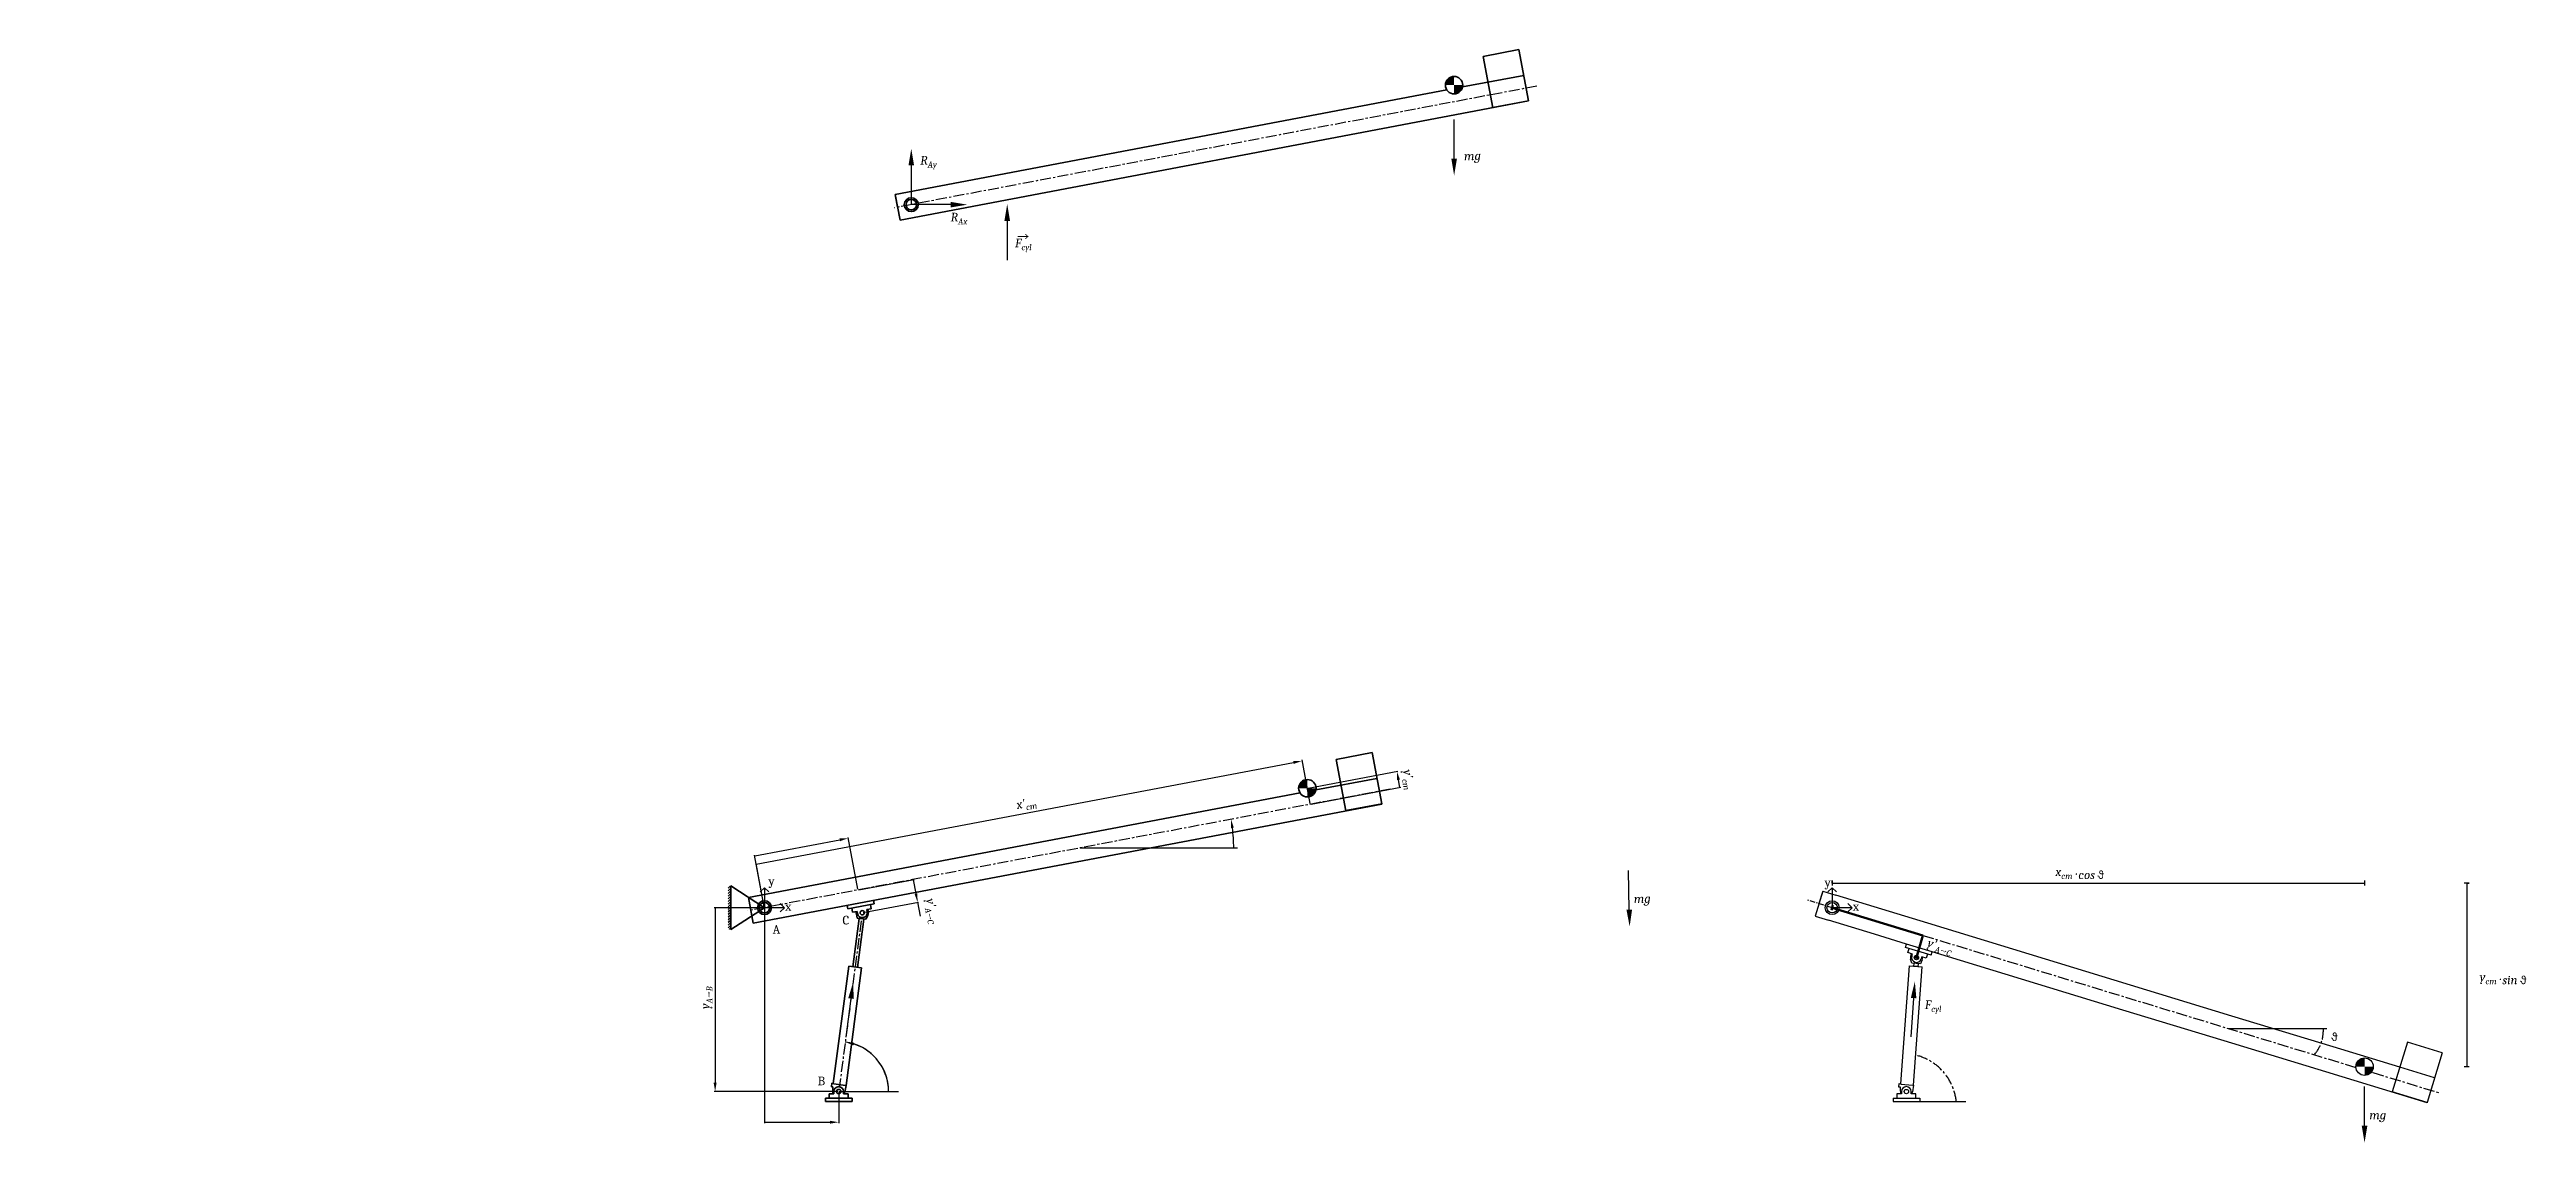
# Model space of a CAD drawing. Header units: millimetres. Extents: x -576 to 2273, y 299 to 1560.
import ezdxf

# ---------------------------------------------------------------- set-up
doc = ezdxf.new("R2010")
doc.units = ezdxf.units.MM
doc.header["$PDSIZE"] = -1
doc.linetypes.add('CENTER', pattern=[10.16, 6.35, -1.27, 1.27, -1.27])
doc.linetypes.add('CENTERX2', pattern=[20.32, 12.7, -2.54, 2.54, -2.54])
doc.dimstyles.new('ISO-25', dxfattribs={"dimtxt": 2.5, "dimasz": 2.5, "dimexe": 1.25, "dimexo": 0.625, "dimtad": 1, "dimtxsty": 'Standard', "dimblk1": 'NONE', "dimsah": 1, "dimcen": 2.5, "dimadec": 0, "dimazin": 0, "dimtfac": 1, "dimtmove": 0, "dimatfit": 3, "dimfxl": 1, "dimarcsym": 0})

# ---------------------------------------------------------------- blocks, each defined once
blk = doc.blocks.new('*D3')
at = {"color": 0, "linetype": 'Continuous', "lineweight": -2, "transparency": 16777216}
for p, q in [((245.2, 572.8), (188.4, 572.8)), ((189.4, 572.8), (189.4, 371.4)), ((330.6, 361.4), (188.4, 361.4))]:
    blk.add_line(p, q, dxfattribs=at)
at = {"color": 0, "linetype": 'Continuous', "transparency": 16777216}
blk.add_solid([(187.7, 371.4), (191.1, 371.4), (189.4, 361.4)], dxfattribs=at)
at = {"layer": 'Defpoints', "color": 0, "linetype": 'Continuous', "transparency": 16777216}
for p in [(246.2, 572.8), (189.4, 361.4), (331.6, 361.4)]:
    blk.add_point(p, dxfattribs=at)
blk = doc.blocks.new('_None')
blk = doc.blocks.new('*D4')
at = {"color": 0, "linetype": 'Continuous', "lineweight": -2, "transparency": 16777216}
for p, q in [((246.2, 571.8), (246.2, 325.1)), ((331.6, 360.4), (331.6, 325.1)), ((246.2, 326.1), (321.6, 326.1))]:
    blk.add_line(p, q, dxfattribs=at)
at = {"color": 0, "linetype": 'Continuous', "transparency": 16777216}
blk.add_solid([(321.6, 327.7), (321.6, 324.4), (331.6, 326.1)], dxfattribs=at)
at = {"layer": 'Defpoints', "color": 0, "linetype": 'Continuous', "transparency": 16777216}
for p in [(246.2, 572.8), (331.6, 361.4), (331.6, 326.1)]:
    blk.add_point(p, dxfattribs=at)
blk = doc.blocks.new('*D5')
at = {"color": 0, "linetype": 'Continuous', "lineweight": -2, "transparency": 16777216}
for p, q in [((246, 573.8), (234.7, 633.3)), ((234.9, 632.3), (332.7, 650.9)), ((353.6, 594.2), (342.3, 653.7))]:
    blk.add_line(p, q, dxfattribs=at)
at = {"color": 0, "linetype": 'Continuous', "transparency": 16777216}
blk.add_solid([(332.4, 652.5), (333, 649.2), (342.5, 652.7)], dxfattribs=at)
at = {"layer": 'Defpoints', "color": 0, "linetype": 'Continuous', "transparency": 16777216}
for p in [(342.5, 652.7), (246.2, 572.8), (353.8, 593.2)]:
    blk.add_point(p, dxfattribs=at)
blk = doc.blocks.new('*D6')
at = {"color": 0, "linetype": 'Continuous', "lineweight": -2, "transparency": 16777216}
for p, q in [((354.8, 593.4), (418.3, 605.4)), ((417.3, 605.2), (420.4, 588.9)), ((359.7, 567.2), (423.3, 579.3)), ((422.3, 579.1), (425.3, 563.1))]:
    blk.add_line(p, q, dxfattribs=at)
at = {"color": 0, "linetype": 'Continuous', "transparency": 16777216}
blk.add_solid([(422.1, 589.2), (418.8, 588.6), (422.3, 579.1)], dxfattribs=at)
at = {"layer": 'Defpoints', "color": 0, "linetype": 'Continuous', "transparency": 16777216}
for p in [(353.8, 593.2), (422.3, 579.1), (358.7, 567)]:
    blk.add_point(p, dxfattribs=at)
blk = doc.blocks.new('*D7')
at = {"color": 0, "linetype": 'Continuous', "lineweight": -2, "transparency": 16777216}
for p, q in [((874, 692.7), (864.6, 742.7)), ((236.7, 622.8), (854.9, 739.8)), ((246, 573.8), (236.5, 623.8))]:
    blk.add_line(p, q, dxfattribs=at)
at = {"color": 0, "linetype": 'Continuous', "transparency": 16777216}
blk.add_solid([(854.6, 741.5), (855.2, 738.2), (864.7, 741.7)], dxfattribs=at)
at = {"layer": 'Defpoints', "color": 0, "linetype": 'Continuous', "transparency": 16777216}
for p in [(864.7, 741.7), (874.2, 691.7), (246.2, 572.8)]:
    blk.add_point(p, dxfattribs=at)
blk = doc.blocks.new('*U8')
at = {"color": 0, "linetype": 'CENTERX2', "transparency": 16777216}
blk.add_line((396, 75), (-342.9, -64.9), dxfattribs=at)
blk = doc.blocks.new('*D9')
at = {"color": 0, "linetype": 'Continuous', "lineweight": -2, "transparency": 16777216}
for p, q in [((871.7, 710.4), (974.7, 729.9)), ((977.2, 711.2), (975.5, 719.9)), ((875.2, 691.9), (978.2, 711.4))]:
    blk.add_line(p, q, dxfattribs=at)
at = {"color": 0, "linetype": 'Continuous', "transparency": 16777216}
blk.add_solid([(977.2, 720.2), (973.9, 719.6), (973.7, 729.7)], dxfattribs=at)
at = {"layer": 'Defpoints', "color": 0, "linetype": 'Continuous', "transparency": 16777216}
for p in [(973.7, 729.7), (870.7, 710.2), (874.2, 691.7)]:
    blk.add_point(p, dxfattribs=at)
blk = doc.blocks.new('*U10')
at = {"color": 0, "linetype": 'CENTERX2', "transparency": 16777216}
blk.add_line((15.9, 120.7), (-9.4, -71), dxfattribs=at)
blk = doc.blocks.new('*U11')
at = {"color": 0, "linetype": 'CENTERX2', "transparency": 16777216}
blk.add_line((396, 75), (-342.9, -64.9), dxfattribs=at)
blk = doc.blocks.new('*D19')
at = {"color": 0, "linetype": 'Continuous', "lineweight": -2, "transparency": 16777216}
blk.add_arc((331.6, 361.4), 57.4, 0, 72.4833, dxfattribs=at)
at = {"color": 0, "linetype": 'Continuous', "transparency": 16777216}
blk.add_solid([(348.5, 414.5), (349.2, 417.7), (339.1, 418.3)], dxfattribs=at)
at = {"layer": 'Defpoints', "color": 0, "linetype": 'Continuous', "transparency": 16777216}
for p in [(357.5, 557.8), (382.5, 387.9), (331.6, 361.4), (332.2, 366.1), (400.3, 361.4)]:
    blk.add_point(p, dxfattribs=at)
blk = doc.blocks.new('*D22')
at = {"color": 0, "linetype": 'Continuous', "lineweight": -2, "transparency": 16777216}
blk.add_arc((609.4, 641.6), 176.6, 0, 7.477, dxfattribs=at)
at = {"color": 0, "linetype": 'Continuous', "transparency": 16777216}
blk.add_solid([(782.8, 664.3), (786.1, 664.8), (782.9, 674.4)], dxfattribs=at)
at = {"layer": 'Defpoints', "color": 0, "linetype": 'Continuous', "transparency": 16777216}
for p in [(966, 709.1), (609.2, 641.6), (785.6, 652.6), (790.2, 641.6), (227, 569.2)]:
    blk.add_point(p, dxfattribs=at)

msp = doc.modelspace()

# ---------------------------------------------------------------- hatches: boundary and pattern name
at = {"linetype": 'CENTER', "true_color": 0x000000}
h = msp.add_hatch(color=18, dxfattribs=at)
h.dxf.hatch_style = 1
edge = h.paths.add_edge_path()
edge.add_ellipse((1039.5556, 1518.7665), major_axis=(0.0033, 10), ratio=1, start_angle=0, end_angle=73.0466516)
edge.add_ellipse((1039.5556, 1518.7665), major_axis=(0.0033, 10), ratio=1, start_angle=73.0466516, end_angle=90)
edge.add_line((1029.5556, 1518.7698), (1039.5556, 1518.7665))
edge.add_line((1039.5556, 1518.7665), (1039.5589, 1528.7665))
edge = h.paths.add_edge_path()
edge.add_ellipse((1039.5556, 1518.7665), major_axis=(0.0033, 10), ratio=1, start_angle=253.0466516, end_angle=270)
edge.add_line((1049.5556, 1518.7632), (1039.5556, 1518.7665))
edge.add_line((1039.5556, 1518.7665), (1039.5523, 1508.7665))
edge.add_ellipse((1039.5556, 1518.7665), major_axis=(0.0033, 10), ratio=1, start_angle=180, end_angle=253.0466516)
h = msp.add_hatch(color=18, dxfattribs=at)
h.dxf.hatch_style = 1
edge = h.paths.add_edge_path()
edge.add_ellipse((870.704, 710.2248), major_axis=(0.0033, 10), ratio=1, start_angle=0, end_angle=73.0466516)
edge.add_ellipse((870.704, 710.2248), major_axis=(0.0033, 10), ratio=1, start_angle=73.0466516, end_angle=90)
edge.add_line((860.704, 710.2281), (870.704, 710.2248))
edge.add_line((870.704, 710.2248), (870.7073, 720.2248))
edge = h.paths.add_edge_path()
edge.add_ellipse((870.704, 710.2248), major_axis=(0.0033, 10), ratio=1, start_angle=253.0466516, end_angle=270)
edge.add_line((880.704, 710.2215), (870.704, 710.2248))
edge.add_line((870.704, 710.2248), (870.7007, 700.2248))
edge.add_ellipse((870.704, 710.2248), major_axis=(0.0033, 10), ratio=1, start_angle=180, end_angle=253.0466516)
at = {"linetype": 'Continuous', "lineweight": 35}
h = msp.add_hatch(dxfattribs=at)
h.set_pattern_fill('ANSI31', color=256, scale=0.68)
h.paths.add_polyline_path([(207.5103, 597.8013), (204.5103, 597.8013), (204.5103, 547.8013), (207.5103, 547.8013)])
at = {"linetype": 'CENTER', "true_color": 0x000000}
h = msp.add_hatch(color=18, dxfattribs=at)
h.dxf.hatch_style = 1
edge = h.paths.add_edge_path()
edge.add_ellipse((2086.9731, 389.9692), major_axis=(0, 10), ratio=1, start_angle=0, end_angle=73.0466516)
edge.add_ellipse((2086.9731, 389.9692), major_axis=(0, 10), ratio=1, start_angle=73.0466516, end_angle=90)
edge.add_line((2076.9731, 389.9692), (2086.9731, 389.9692))
edge.add_line((2086.9731, 389.9692), (2086.9731, 399.9692))
edge = h.paths.add_edge_path()
edge.add_ellipse((2086.9731, 389.9692), major_axis=(0, 10), ratio=1, start_angle=253.0466516, end_angle=270)
edge.add_line((2096.9731, 389.9692), (2086.9731, 389.9692))
edge.add_line((2086.9731, 389.9692), (2086.9731, 379.9692))
edge.add_ellipse((2086.9731, 389.9692), major_axis=(0, 10), ratio=1, start_angle=180, end_angle=253.0466516)

# ---------------------------------------------------------------- linework, layer by layer
at = {"color": 7, "linetype": 'Continuous', "lineweight": 35}
for p, q in [((1114.065, 1559.7102), (1072.7983, 1551.8961)), ((1072.7983, 1551.8961), (1083.9985, 1492.7472)), ((1114.065, 1559.7102), (1125.228, 1500.7578)), ((1031.1942, 1513.2814), (396.5341, 1393.1043)), ((1049.3436, 1516.7182), (1119.6837, 1530.0375)), ((1125.2652, 1500.5613), (402.1157, 1363.6281)), ((396.5341, 1393.1043), (402.1157, 1363.6281)), ((945.2133, 751.1685), (903.9466, 743.3544)), ((903.9466, 743.3544), (915.1469, 684.2055)), ((945.2133, 751.1685), (956.3764, 692.2161)), ((880.4919, 708.1764), (950.832, 721.4958)), ((862.3425, 704.7397), (227.6825, 584.5626)), ((956.4136, 692.0196), (233.264, 555.0864)), ((227.6825, 584.5626), (233.264, 555.0864)), ((342.1859, 571.6404), (341.4417, 575.5705)), ((372.4481, 577.3707), (342.1859, 571.6404)), ((347.4393, 567.5463), (346.5091, 572.459)), ((369.0552, 571.6394), (363.7495, 570.6347)), ((363.7495, 570.6347), (364.2332, 568.0801)), ((368.1249, 576.5521), (369.0552, 571.6394)), ((372.4481, 577.3707), (371.7039, 581.3009)), ((352.745, 568.551), (347.4393, 567.5463)), ((355.1384, 560.4517), (347.8092, 504.9134)), ((352.8581, 560.7526), (351.8693, 565.6538)), ((353.2288, 565.9964), (352.745, 568.551)), ((362.7722, 559.4443), (352.8581, 560.7526)), ((353.1628, 504.2069), (360.492, 559.7452)), ((364.9987, 563.9212), (362.7722, 559.4443)), ((343.0505, 505.5414), (325.2573, 370.7103)), ((340.0761, 368.3513), (357.9215, 503.5789)), ((323.1223, 366.9574), (323.6456, 370.923)), ((323.6456, 370.923), (325.6539, 370.658)), ((316.1939, 353.8013), (346.9939, 353.8013)), ((316.1939, 353.8013), (316.1939, 349.8013)), ((316.1939, 349.8013), (346.9939, 349.8013)), ((325.9939, 358.8013), (320.5939, 358.8013)), ((320.5939, 358.8013), (320.5939, 353.8013)), ((324.9635, 366.7144), (323.1223, 366.9574)), ((324.6684, 362.3152), (324.9635, 366.7144)), ((325.8258, 370.2318), (339.4553, 368.4332)), ((325.9939, 361.4013), (325.9939, 358.8013)), ((337.1939, 358.8013), (337.1939, 361.4013)), ((342.5939, 358.8013), (337.1939, 358.8013)), ((340.0761, 368.3513), (338.5194, 360.4874)), ((342.5939, 353.8013), (342.5939, 358.8013)), ((346.9939, 353.8013), (346.9939, 349.8013))]:
    msp.add_line(p, q, dxfattribs=at)
at = {"color": 7, "linetype": 'Continuous', "lineweight": 25}
for p, q in [((1125.228, 1500.7578), (1083.9613, 1492.9437)), ((1125.228, 1500.7578), (1125.2652, 1500.5613)), ((956.3764, 692.2161), (915.1097, 684.402)), ((956.3764, 692.2161), (956.4136, 692.0196)), ((1463.5641, 591.816), (1454.8135, 563.1205)), ((1463.5641, 591.816), (1478.8683, 587.149)), ((1505.3068, 579.0867), (1478.8683, 587.149)), ((1531.7453, 571.0244), (1505.3068, 579.0867)), ((1558.1838, 562.9621), (1531.7453, 571.0244)), ((1454.8135, 563.1205), (1470.1178, 558.4536)), ((1496.5563, 550.3913), (1470.1178, 558.4536)), ((1522.9948, 542.329), (1496.5563, 550.3913)), ((1560.1258, 531.006), (1522.9948, 542.329)), ((1584.6223, 554.8998), (1558.1838, 562.9621)), ((1701.2096, 519.347), (1584.6223, 554.8998)), ((1558.9591, 527.18), (1560.1258, 531.006)), ((1588.4197, 518.1961), (1558.9591, 527.18)), ((1589.5864, 522.0221), (1560.1258, 531.006)), ((1561.7093, 521.114), (1563.1677, 525.8966)), ((1566.8745, 519.5389), (1561.7093, 521.114)), ((1565.9618, 508.8131), (1564.6994, 513.6511)), ((1566.1161, 517.052), (1566.8745, 519.5389)), ((1577.5874, 516.272), (1576.8291, 513.7851)), ((1582.7526, 514.6969), (1577.5874, 516.272)), ((1584.211, 519.4795), (1582.7526, 514.6969)), ((1588.4197, 518.1961), (1589.5864, 522.0221)), ((1692.4591, 490.6516), (1589.5864, 522.0221)), ((1817.7969, 483.7943), (1701.2096, 519.347)), ((1563.2401, 505.9572), (1553.0439, 370.3399)), ((1563.2401, 505.9572), (1578.1979, 504.8326)), ((1575.9337, 508.0634), (1565.9618, 508.8131)), ((1567.2327, 505.7091), (1567.2288, 505.6573)), ((1574.213, 505.1843), (1567.2327, 505.7091)), ((1567.9717, 368.8165), (1578.1979, 504.8326)), ((1568.2554, 508.6406), (1568.0305, 505.6491)), ((1573.4153, 505.2442), (1573.6402, 508.2358)), ((1574.2091, 505.1325), (1574.213, 505.1843)), ((1577.9054, 512.6582), (1575.9337, 508.0634)), ((1809.0464, 455.0988), (1692.4591, 490.6516)), ((1934.3842, 448.2415), (1817.7969, 483.7943)), ((1925.6336, 419.5461), (1809.0464, 455.0988)), ((2050.9715, 412.6887), (1934.3842, 448.2415)), ((2042.2209, 383.9933), (1925.6336, 419.5461)), ((2127.3851, 389.3867), (2050.9715, 412.6887)), ((2136.194, 418.2735), (2118.6929, 360.8826)), ((2176.3676, 406.0227), (2136.194, 418.2735)), ((2176.3676, 406.0227), (2158.8665, 348.6318)), ((325.6539, 370.658), (325.6016, 370.2614)), ((1551.1229, 366.4731), (1551.4228, 370.4618)), ((1551.4228, 370.4618), (1553.4428, 370.3099)), ((2158.8082, 348.4405), (2042.2209, 383.9933)), ((325.6016, 370.2614), (325.8258, 370.2318)), ((339.4553, 368.4332), (340.0761, 368.3513)), ((1544.493, 353.8013), (1575.293, 353.8013)), ((1544.493, 353.8013), (1544.493, 349.8013)), ((1544.493, 349.8013), (1575.293, 349.8013)), ((1554.293, 358.8013), (1548.893, 358.8013)), ((1548.893, 358.8013), (1548.893, 353.8013)), ((1552.9749, 366.3338), (1551.1229, 366.4731)), ((1552.9271, 361.925), (1552.9749, 366.3338)), ((1553.4428, 370.3099), (1553.4128, 369.9111)), ((1553.4128, 369.9111), (1553.6383, 369.8941)), ((1553.6383, 369.8941), (1567.3473, 368.8634)), ((1554.293, 361.4013), (1554.293, 358.8013)), ((1565.493, 358.8013), (1565.493, 361.4013)), ((1570.893, 358.8013), (1565.493, 358.8013)), ((1567.9717, 368.8165), (1566.859, 360.8776)), ((1567.3473, 368.8634), (1567.9717, 368.8165)), ((1570.893, 353.8013), (1570.893, 358.8013)), ((1575.293, 353.8013), (1575.293, 349.8013)), ((2158.8665, 348.6318), (2118.6929, 360.8826)), ((2158.8665, 348.6318), (2158.8082, 348.4405))]:
    msp.add_line(p, q, dxfattribs=at)
at = {"lineweight": 35}
for p, q in [((396.5341, 1393.1043), (399.3249, 1378.3662)), ((227.6825, 584.5626), (230.4732, 569.8245))]:
    msp.add_line(p, q, dxfattribs=at)
at = {"linetype": 'Continuous'}
for p, q in [((398.7612, 1381.343), (398.7612, 1381.343)), ((609.1968, 641.576), (790.2052, 641.576)), ((331.5939, 361.4013), (400.2733, 361.4013))]:
    msp.add_line(p, q, dxfattribs=at)
at = {"linetype": 'Continuous', "lineweight": 25}
for p, q in [((1474.493, 601.1525), (1474.493, 604.1525)), ((1474.493, 604.1525), (1474.493, 598.1525)), ((1474.493, 601.1525), (2086.9731, 601.1525)), ((2086.9731, 604.1525), (2086.9731, 598.1525)), ((2207.4869, 601.1525), (2201.4869, 601.1525)), ((2204.4869, 601.1525), (2204.4869, 389.9692)), ((2204.4869, 601.1525), (2207.4869, 601.1525)), ((246.1939, 595.8013), (241.2441, 590.8515)), ((246.1939, 595.8013), (251.1436, 590.8515)), ((269.1939, 572.8013), (264.2441, 577.751)), ((269.1939, 572.8013), (264.2441, 567.8515)), ((1474.493, 595.8013), (1469.5433, 590.8515)), ((1474.493, 595.8013), (1479.4428, 590.8515)), ((1497.493, 572.8013), (1492.5433, 577.751)), ((1497.493, 572.8013), (1492.5433, 567.8515)), ((2207.4869, 389.9692), (2201.4869, 389.9692)), ((1575.293, 349.8013), (1628.3722, 349.8013))]:
    msp.add_line(p, q, dxfattribs=at)
at = {"linetype": 'Continuous', "lineweight": 35}
for p, q in [((207.5103, 597.8013), (207.5103, 547.8013)), ((207.5103, 597.8013), (246.1939, 572.8013)), ((246.1939, 572.8013), (207.5103, 547.8013)), ((343.0505, 505.5414), (357.9215, 503.5789))]:
    msp.add_line(p, q, dxfattribs=at)
at = {"linetype": 'CENTER'}
for p, q in [((1474.493, 572.8013), (1446.0859, 581.4605)), ((1474.493, 572.8013), (1473.618, 569.9317)), ((2096.5386, 383.1782), (2094.7763, 383.7154))]:
    msp.add_line(p, q, dxfattribs=at)
at = {"lineweight": 25}
for p, q in [((1463.5641, 591.816), (1459.1888, 577.4682)), ((1930.0227, 433.939), (2043.4149, 433.939))]:
    msp.add_line(p, q, dxfattribs=at)
at = {"linetype": 'Continuous', "lineweight": 50}
for p, q in [((1473.618, 569.9317), (1475.3681, 575.6708)), ((1578.7881, 541.0095), (1474.493, 572.8013)), ((1574.3354, 514.5218), (1568.6097, 516.3152)), ((1571.4726, 515.4185), (1578.7881, 541.0095))]:
    msp.add_line(p, q, dxfattribs=at)
at = {"color": 242, "linetype": 'Continuous', "lineweight": 25, "true_color": 0xcd2027}
msp.add_line((1571.4726, 515.4185), (1574.3354, 514.5218), dxfattribs=at)
at = {"linetype": 'CENTERX2', "lineweight": 25}
for p, q in [((1578.7881, 541.0095), (2077.0083, 389.1318)), ((2096.5386, 383.1782), (2172.7695, 359.9399))]:
    msp.add_line(p, q, dxfattribs=at)
at = {"color": 7, "linetype": 'ByBlock', "lineweight": 25}
msp.add_line((2167.5588, 377.136), (2127.3851, 389.3867), dxfattribs=at)
at = {"extrusion": (-1.22465e-16, 0, -1)}
msp.add_lwpolyline([(-1039.5556, 1434.1851), (-1039.5556, 1479.3316)], dxfattribs=at)
at = {"extrusion": (1.22465e-16, -4.49928e-32, -1)}
msp.add_lwpolyline([(-415.0455, 1445.838, 0, 6.4495, 0), (-415.0455, 1426.4895, 6.4495, 6.4495, 0)], format="xyseb", dxfattribs=at)
msp.add_lwpolyline([(-415.0455, 1426.4895), (-415.0455, 1381.343)], dxfattribs=at)
at = {"extrusion": (-1.22465e-16, 0, -1)}
msp.add_lwpolyline([(-1039.5556, 1414.8366, 0, 6.4495, 0), (-1039.5556, 1434.1851, 6.4495, 6.4495, 0)], format="xyseb", dxfattribs=at)
at = {"extrusion": (-3.7494e-32, -1.22465e-16, -1)}
msp.add_lwpolyline([(-460.1921, 1381.343), (-415.0455, 1381.343)], dxfattribs=at)
msp.add_lwpolyline([(-479.5406, 1381.343, 0, 6.4495, 0), (-460.1921, 1381.343, 6.4495, 6.4495, 0)], format="xyseb", dxfattribs=at)
at = {"extrusion": (1.22465e-16, -1.49976e-32, -1)}
msp.add_lwpolyline([(-525.4244, 1381.9774, 0, 6.4495, 0), (-525.4244, 1362.6289, 6.4495, 6.4495, 0)], format="xyseb", dxfattribs=at)
msp.add_lwpolyline([(-525.4244, 1362.6289), (-525.4244, 1317.4824)], dxfattribs=at)
for points in [[(1241.0614, 570.472), (1240.0048, 615.6062)], [(2086.9731, 321.9454), (2086.9731, 367.0919)]]:
    msp.add_lwpolyline(points)
at = {"linetype": 'Continuous', "lineweight": 25}
for points in [[(246.1939, 595.8013), (246.1939, 572.8013)], [(269.1939, 572.8013), (246.1939, 572.8013)], [(1474.493, 595.8013), (1474.493, 572.8013)], [(1497.493, 572.8013), (1474.493, 572.8013)]]:
    msp.add_lwpolyline(points, dxfattribs=at)
for points in [[(1241.5142, 551.1288, 0, 6.4495, 0), (1241.0614, 570.472, 6.4495, 6.4495, 0)], [(348.1972, 487.2164, 0, 6.3635, 0), (345.7021, 468.3095, 6.3635, 6.3635, 0)], [(1569.5998, 487.9356, 0, 6.3635, 0), (1568.1678, 468.8879, 6.3635, 6.3635, 0)], [(2086.9731, 302.5969, 0, 6.4495, 0), (2086.9731, 321.9454, 6.4495, 6.4495, 0)]]:
    msp.add_lwpolyline(points, format="xyseb")
at = {"lineweight": 25}
for points in [[(345.7021, 468.3095), (339.8657, 424.0828)], [(1568.1678, 468.8879), (1564.8263, 424.4434)]]:
    msp.add_lwpolyline(points, dxfattribs=at)
at = {"color": 7, "linetype": 'Continuous', "lineweight": 35}
for centre, radius in [((415.0455, 1381.343), 8), ((415.0455, 1381.343), 6), ((246.1939, 572.8013), 8), ((246.1939, 572.8013), 6), ((358.731, 567.0383), 2.5), ((358.731, 567.0383), 2.5), ((331.5939, 361.4013), 2.5), ((331.5939, 361.4013), 2.5)]:
    msp.add_circle(centre, radius, dxfattribs=at)
at = {"color": 7, "linetype": 'Continuous', "lineweight": 25}
for centre, radius in [((1474.493, 572.8013), 8), ((1474.493, 572.8013), 6), ((1571.4726, 515.4185), 2.5), ((1559.893, 361.4013), 2.5)]:
    msp.add_circle(centre, radius, dxfattribs=at)
at = {"linetype": 'Continuous', "lineweight": 35}
for start, end in [(333.5576985, 32.5261377), (168.9186417, 191.4069873)]:
    msp.add_arc((358.731, 567.0383), 7, start, end, dxfattribs=at)
at = {"color": 7, "linetype": 'Continuous', "lineweight": 35}
for centre, radius, start, end in [((358.731, 567.0383), 5.6, 190.7223897, 10.7223897), ((331.6527, 361.8466), 7, 176.1615932, 202.5938898), ((331.6527, 361.8466), 7, 176.1615932, 205.7883421), ((331.5939, 361.4013), 5.6, 0, 180)]:
    msp.add_arc(centre, radius, start, end, dxfattribs=at)
at = {"color": 7, "linetype": 'Continuous', "lineweight": 25}
for centre, radius, start, end in [((1571.4726, 515.4185), 7, 141.2374026, 194.6250484), ((1571.4726, 515.4185), 5.6, 163.0411506, 343.0411506), ((1571.4726, 515.4185), 7, 336.7757596, 4.8448986), ((331.6527, 361.8466), 7, 334.2116579, 348.8030926), ((331.6527, 361.8466), 7, 334.2116579, 348.8030926), ((331.6527, 361.8466), 7, 334.2116579, 348.8030926), ((331.6527, 361.8466), 7, 334.2116579, 348.8030926), ((1559.9267, 361.8492), 7, 179.3796543, 205.8119509), ((1559.893, 361.4013), 5.6, 0, 180), ((1559.9267, 361.8492), 7, 334.1880491, 352.0211537)]:
    msp.add_arc(centre, radius, start, end, dxfattribs=at)
at = {"linetype": 'CENTERX2', "lineweight": 25}
for centre, radius, start, end in [((1996.6538, 431.6794), 42.9095, 319.3168355, 3.0185049), ((1556.3618, 343.6351), 61.2047, 5.7822044, 76.5915687)]:
    msp.add_arc(centre, radius, start, end, dxfattribs=at)
at = {"linetype": 'Continuous'}
msp.add_arc((331.5939, 361.4013), 57.3739, 0, 82.4823429, dxfattribs=at)
at = {"lineweight": 35}
for centre in [(1039.5556, 1518.7665), (870.704, 710.2248)]:
    msp.add_ellipse(centre, major_axis=(0.0033, 10), ratio=1, dxfattribs=at)
msp.add_ellipse((2086.9731, 389.9692), major_axis=(0, 10), ratio=1)

# ---------------------------------------------------------------- block references
at = {"linetype": 'CENTERX2'}
for name, p in [('*U11', (738.7773, 1442.6438)), ('*U8', (569.9256, 634.1021)), ('*U10', (341.5763, 437.0455))]:
    msp.add_blockref(name, p, dxfattribs=at)

# ---------------------------------------------------------------- texts
at = {"linetype": 'CENTER', "char_height": 10, "attachment_point": 1}
for s, width, heights, insert in [('\\A1;{\\fCambria|b0|i1|c0|p18;R\\H0.7x;\\S^ Ay;}', 34.935062, [0], (425.2929, 1437.4075)), ('\\A1;{\\fCambria|b0|i1|c0|p18;R\\H0.7x;\\S^ Ax;}', 34.935062, [0], (460.2496, 1371.9814)), ('\\A1;{\\fCambria|b0|i1|c0|p18;F\\H0.7x;\\S^ cyl;}', 134.078185, [31.4508], (534.2914, 1342.27)), ('{\\fSimSun|b0|i0|c134|p2;→}', 53.429268, [0], (537.0257, 1349.535)), ('\\A1;{\\fCambria|b0|i0|c0|p18;y}', 11.249665, [11.6934], (250.7095, 608.6004)), ('\\A1;{\\fCambria|b0|i0|c0|p18;y}', 11.249665, [11.6934], (1465.749, 606.9961)), ('\\A1;{\\fCambria|b0|i1|c0|p18;x\\H0.7x;\\S^ cm;\\H1.42857x; \\A0;\\fCambria Math|b0|i1|c0|p18;· \\fCambria|b0|i1|c0|p18;cos θ}', 108.737686, [20.6125], (1731.3335, 619.1541)), ('\\A1;{\\fCambria|b0|i0|c0|p18;x}', 11.249665, [11.6934], (269.9128, 579.3081)), ('\\A1;{\\fCambria|b0|i0|c0|p18;x}', 11.249665, [11.6934], (1498.2119, 579.3081)), ('\\A1;{\\fCambria|b0|i0|c0|p18;A}', 11.249665, [11.6934], (255.4117, 552.8743)), ('\\A1;{\\fCambria|b0|i0|c0|p18;C}', 11.249665, [11.6934], (335.903, 563.496)), ('\\A1;{\\fCambria|b0|i1|c0|p18;y\\H0.7x;\\S^ cm;\\H1.42857x; \\A0;\\fCambria Math|b0|i1|c0|p18;· \\fCambria|b0|i1|c0|p18;sin θ}', 108.737686, [20.6125], (2219.4726, 498.1248)), ('\\A1;{\\fCambria|b0|i1|c0|p18;F\\H0.7x;\\S^ cyl;}', 34.935062, [0], (1580.9427, 466.1372)), ('\\A1;{\\fCambria|b0|i0|c0|p18;B}', 11.249665, [11.6934], (307.2438, 378.5878)), ('\\A1;{\\fCambria|b0|i1|c0|p18;mg}', 34.935062, [0], (2092.4601, 339.3906))]:
    msp.add_mtext_dynamic_manual_height_columns(s, width=width, gutter_width=17.5, heights=heights, dxfattribs=dict(at, insert=insert))
for s, width, heights, insert, rotation in [('\\A1;{\\fCambria|b0|i1|c0|p18;mg}', 34.935062, [0], (1050.8009, 1442.2785), 1.3410273), ("\\A1;{\\fCambria|b0|i1|c0|p18;y'\\H0.7x;\\S^ A→C;}", 59.77258, [14.8452], (441.8834, 584.3085), 281.142809), ('\\A1;{\\fCambria|b0|i1|c0|p18;mg}', 34.935062, [0], (1246.1386, 588.041), 1.3410273), ("\\A1;{\\fCambria|b0|i1|c0|p18;y'\\H0.7x;\\S^ A→C;}", 59.77258, [14.8452], (1586.1679, 537.7786), 343.0474589), ('\\A1;{\\fCambria|b0|i1|c0|p18;y\\H0.7x;\\S^ A→B;}', 59.77258, [14.8452], (172.9211, 456.2723), 90.1029978)]:
    msp.add_mtext_dynamic_manual_height_columns(s, width=width, gutter_width=17.5, heights=heights, dxfattribs=dict(at, insert=insert, rotation=rotation))
at = {"linetype": 'CENTER', "lineweight": 25, "char_height": 10, "width": 70.288347, "attachment_point": 1}
for s, insert, rotation in [("\\A1;{\\fCambria|b0|i1|c0|p18;y'\\H0.7x;\\S^ cm;}", (990.6651, 732.5649), 280.8012164), ("\\A1;{\\fCambria|b0|i1|c0|p18;x'\\H0.7x;\\S^ cm;}", (535.0465, 695.8957), 11.0081324)]:
    msp.add_mtext(s, dxfattribs=dict(at, insert=insert, rotation=rotation))
at = {"linetype": 'CENTER', "lineweight": 25, "insert": (2048.8483, 429.3509), "char_height": 10, "attachment_point": 1}
msp.add_mtext_dynamic_manual_height_columns('{\\fCambria|b0|i1|c0|p18;θ}', width=7.267236, gutter_width=17.5, heights=[6.338], dxfattribs=at)

# ---------------------------------------------------------------- dimensions: what is measured, and where the dimension line sits
at = {"linetype": 'Continuous'}
for base, line1, line2, picture, middle in [((785.6185, 652.5831), ((965.9705, 709.0958), (227.0344, 569.1733)), ((609.1968, 641.576), (790.2052, 641.576)), '*D22', (-576.3249, 843.1553)), ((382.4878, 387.8884), ((331.5939, 361.4013), (400.2733, 361.4013)), ((357.5063, 557.7583), (332.2088, 366.0609)), '*D19', (-39.5219, 543.3161))]:
    dim = msp.add_angular_dim_2l(base=base, line1=line1, line2=line2, text=' ', dimstyle='ISO-25', override={"dimtxt": 3.5, "dimasz": 10, "dimexe": 1, "dimexo": 1, "dimgap": 1.524, "dimlfac": 10, "dimzin": 1, "dimadec": 2, "dimtzin": 1}, dxfattribs=at)
    dim.commit()
    dim.dimension.update_dxf_attribs({"geometry": picture, "text_midpoint": middle})
for p1, p2, distance, picture, middle in [((246.1939, 572.8013), (874.208, 691.72), 50.873, '*D7', (545.8233, 681.3152)), ((874.208, 691.72), (870.704, 710.2248), -104.8094, '*D9', (976.3657, 715.5595))]:
    dim = msp.add_aligned_dim(p1=p1, p2=p2, distance=distance, text=' ', dimstyle='ISO-25', override={"dimtxt": 3.5, "dimasz": 10, "dimexe": 1, "dimexo": 1, "dimgap": 1.524, "dimlfac": 10, "dimzin": 1, "dimadec": 2, "dimtzin": 1}, dxfattribs=at)
    dim.commit()
    dim.dimension.update_dxf_attribs({"geometry": picture, "text_midpoint": middle})
for base, p1, p2, angle, picture, middle, dimtype in [((342.4982, 652.7147), (246.1939, 572.8013), (353.7773, 593.1852), 10.728698, '*D5', (288.7065, 642.5228), 161), ((422.2997, 579.0817), (353.7773, 593.1852), (358.731, 567.0383), 280.7278907, '*D6', (425.044, 564.5967), 161), ((189.3977, 361.4013), (246.1939, 572.8013), (331.5939, 361.4013), 90, '*D3', (189.3977, 469.5168), 160)]:
    dim = msp.add_linear_dim(base=base, p1=p1, p2=p2, angle=angle, text=' ', dimstyle='ISO-25', override={"dimtxt": 3.5, "dimasz": 10, "dimexe": 1, "dimexo": 1, "dimgap": 1.524, "dimlfac": 10, "dimzin": 1, "dimadec": 2, "dimtzin": 1}, dxfattribs=at)
    dim.commit()
    dim.dimension.update_dxf_attribs({"geometry": picture, "text_midpoint": middle, "dimtype": dimtype})
dim = msp.add_linear_dim(base=(331.5939, 326.0764), p1=(246.1939, 572.8013), p2=(331.5939, 361.4013), text=' ', dimstyle='ISO-25', override={"dimtxt": 3.5, "dimasz": 10, "dimexe": 1, "dimexo": 1, "dimgap": 1.524, "dimlfac": 10, "dimzin": 1, "dimadec": 2, "dimtzin": 1}, dxfattribs=at)
dim.commit()
dim.dimension.update_dxf_attribs({"geometry": '*D4', "text_midpoint": (283.8939, 326.0764)})

doc.saveas('drawing.dxf')
